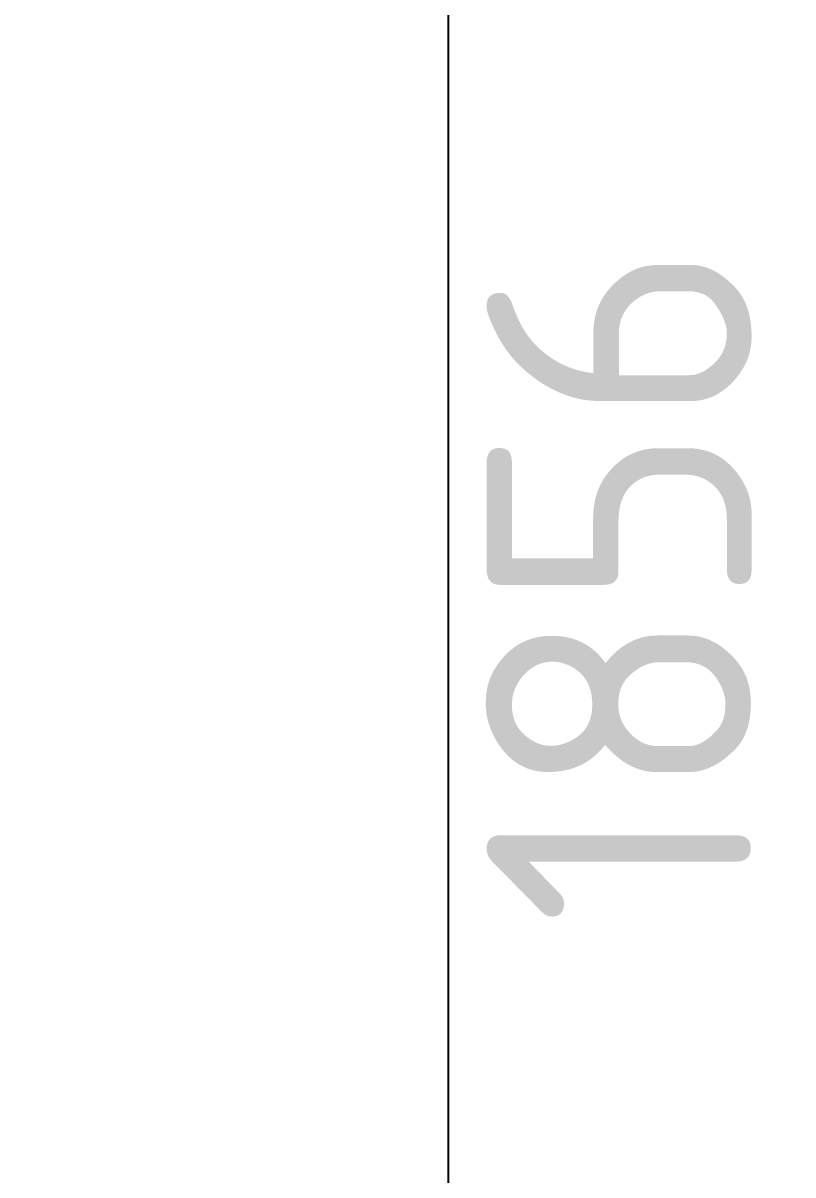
# Model space of a CAD drawing. Header units: millimetres. Extents: x 0 to 594, y 0 to 420.
# Drawn here: x 315.84 to 333.28, y 262.21 to 288.31 of the extents above; entities that cross this region are included whole.
import ezdxf

# ---------------------------------------------------------------- set-up
doc = ezdxf.new("R2010")
doc.units = ezdxf.units.MM
doc.header["$PDSIZE"] = -1
doc.layers.add('FORMAT', color=7, linetype='Continuous')
doc.styles.add('GOST-2.304_Type-B', font='')
doc.styles.add('SLDTEXTSTYLE1', font='TXT', dxfattribs={"width": 0.7})
doc.styles.get('GOST-2.304_Type-B').set_extended_font_data('GOST Common')
doc.dimstyles.new('SLDDIMSTYLE0', dxfattribs={"dimtxt": 3.5, "dimasz": 3.5, "dimexe": 0, "dimexo": 0.0625, "dimgap": 0.875, "dimtad": 2, "dimdec": 1, "dimlfac": 10, "dimrnd": 1e-09, "dimzin": 12, "dimdsep": 46, "dimtxsty": 'SLDTEXTSTYLE1', "dimsah": 1, "dimcen": 0.09, "dimadec": 0, "dimazin": 3, "dimtfac": 1, "dimtdec": 1, "dimtmove": 0, "dimatfit": 0, "dimfxl": 1, "dimfrac": 2, "dimtolj": 1, "dimtzin": 12, "dimarcsym": 0})

# ---------------------------------------------------------------- blocks, each defined once
blk = doc.blocks.new('*D56')
at = {"layer": 'Defpoints', "color": 0, "lineweight": 0, "transparency": 16777216}
for p in [(299.554, 368.414), (300.304, 182.814), (325.466, 182.814)]:
    blk.add_point(p, dxfattribs=at)
at = {"layer": 'FORMAT', "color": 0, "lineweight": -2, "transparency": 16777216}
for p, q in [((299.616, 368.414), (325.466, 368.414)), ((325.466, 364.914), (325.466, 186.314)), ((300.366, 182.814), (325.466, 182.814))]:
    blk.add_line(p, q, dxfattribs=at)
at = {"layer": 'FORMAT', "color": 0, "lineweight": 0, "transparency": 16777216}
for points in [[(324.882, 364.914), (326.049, 364.914), (325.466, 368.414)], [(324.882, 186.314), (326.049, 186.314), (325.466, 182.814)]]:
    blk.add_solid(points, dxfattribs=at)
at = {"layer": 'FORMAT', "color": 0, "transparency": 16777216, "insert": (329.341, 275.614), "char_height": 6, "attachment_point": 5, "rotation": 90, "style": 'GOST-2.304_Type-B'}
blk.add_mtext('\\A1;1856', dxfattribs=at)

msp = doc.modelspace()

# ---------------------------------------------------------------- dimensions: what is measured, and where the dimension line sits
at = {"layer": 'FORMAT'}
dim = msp.add_linear_dim(base=(325.466, 182.814), p1=(299.554, 368.414), p2=(300.304, 182.814), angle=90, dimstyle='SLDDIMSTYLE0', override={"dimtxt": 6, "dimtxsty": 'GOST-2.304_Type-B'}, dxfattribs=at)
dim.commit()
dim.dimension.update_dxf_attribs({"geometry": '*D56', "text_midpoint": (329.341, 275.614)})

doc.saveas('drawing.dxf')
